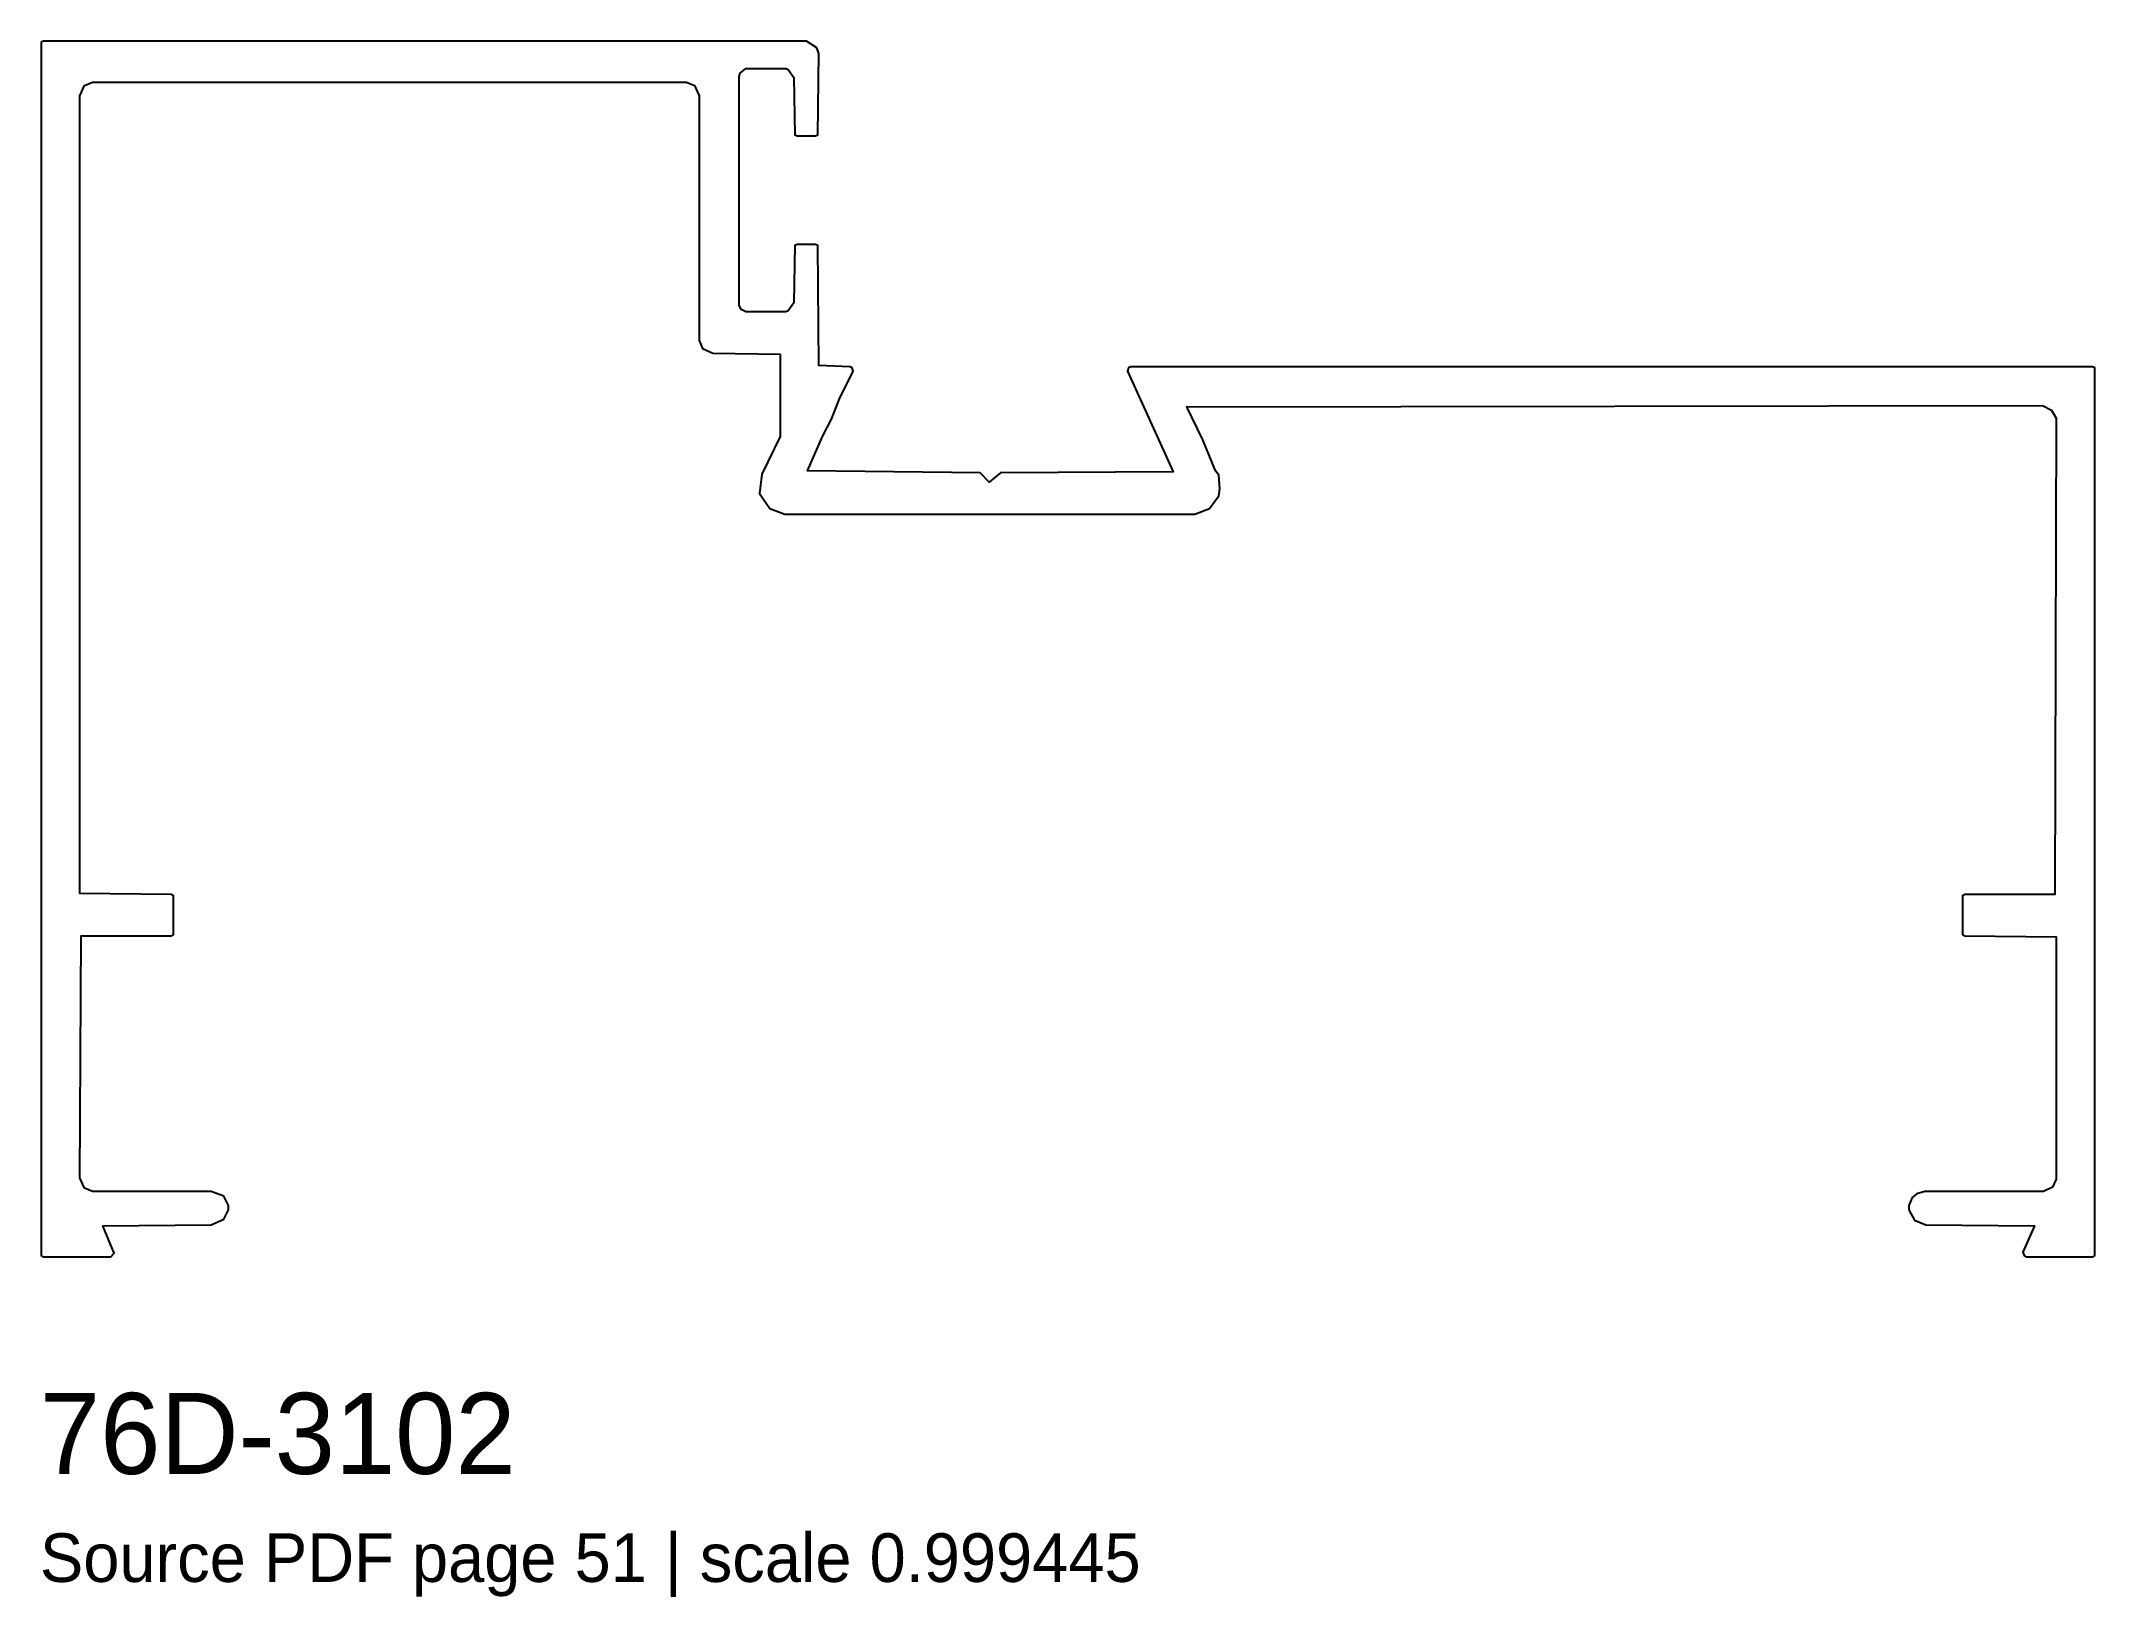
# Model space of a CAD drawing. Header units: millimetres. Extents: x 0 to 76.1, y -12.6 to 45.1.
import ezdxf

# ---------------------------------------------------------------- set-up
doc = ezdxf.new("R2010")
doc.units = ezdxf.units.MM
doc.layers.add('INFO', color=7, linetype='Continuous')
doc.layers.add('PROFILE', color=7, linetype='Continuous')

msp = doc.modelspace()

# ---------------------------------------------------------------- linework, layer by layer
at = {"layer": 'PROFILE'}
msp.add_lwpolyline([(0.042, 45.018), (0.042, 0.085), (0.127, 0.042), (2.623, 0.042), (2.75, 0.169), (2.327, 1.185), (6.346, 1.227), (6.812, 1.439), (6.981, 1.777), (6.981, 1.946), (6.812, 2.285), (6.346, 2.454), (1.946, 2.454), (1.65, 2.581), (1.481, 2.962), (1.523, 11.931), (4.866, 11.931), (4.95, 11.974), (4.95, 13.412), (4.866, 13.455), (1.481, 13.497), (1.481, 43.029), (1.65, 43.41), (1.946, 43.537), (23.947, 43.537), (24.244, 43.41), (24.413, 43.029), (24.413, 33.975), (24.54, 33.679), (24.92, 33.509), (27.417, 33.467), (27.417, 30.421), (26.74, 29.025), (26.655, 28.305), (27.036, 27.755), (27.586, 27.544), (42.775, 27.544), (43.325, 27.755), (43.664, 28.221), (43.706, 28.475), (43.664, 28.982), (43.537, 29.151), (43.071, 30.294), (42.479, 31.521), (74.169, 31.563), (74.508, 31.394), (74.677, 31.098), (74.635, 13.455), (71.292, 13.455), (71.207, 13.412), (71.207, 11.974), (71.292, 11.931), (74.677, 11.889), (74.677, 2.919), (74.55, 2.623), (74.211, 2.454), (69.811, 2.454), (69.515, 2.369), (69.346, 2.242), (69.219, 1.946), (69.219, 1.777), (69.43, 1.396), (69.854, 1.227), (73.873, 1.185), (73.45, 0.212), (73.492, 0.085), (73.577, 0.042), (76.031, 0.042), (76.115, 0.085), (76.115, 32.959), (76.031, 33.002), (40.406, 33.002), (40.321, 32.959), (40.279, 32.832), (41.971, 29.109), (35.583, 29.067), (35.159, 28.728), (34.821, 29.067), (28.432, 29.151), (28.982, 30.421), (29.321, 31.055), (29.617, 31.817), (30.125, 32.832), (30.082, 32.959), (29.998, 33.002), (28.855, 33.044), (28.813, 37.487), (28.728, 37.529), (28.051, 37.529), (27.967, 37.487), (27.924, 35.371), (27.713, 35.075), (27.628, 35.033), (26.147, 35.033), (25.978, 35.117), (25.894, 35.286), (25.894, 43.748), (25.936, 43.875), (26.147, 44.045), (27.628, 44.045), (27.713, 44.002), (27.924, 43.706), (27.967, 41.591), (28.051, 41.548), (28.728, 41.548), (28.813, 41.591), (28.855, 44.595), (28.771, 44.806), (28.39, 45.06), (0.127, 45.06)], close=True, dxfattribs=at)

# ---------------------------------------------------------------- texts
at = {"layer": 'INFO'}
for s, height, p in [('76D-3102', 3, (0, -8)), ('Source PDF page 51 | scale 0.999445', 1.8, (0, -12))]:
    msp.add_text(s, height=height, dxfattribs=at).set_placement(p)

doc.saveas('drawing.dxf')
